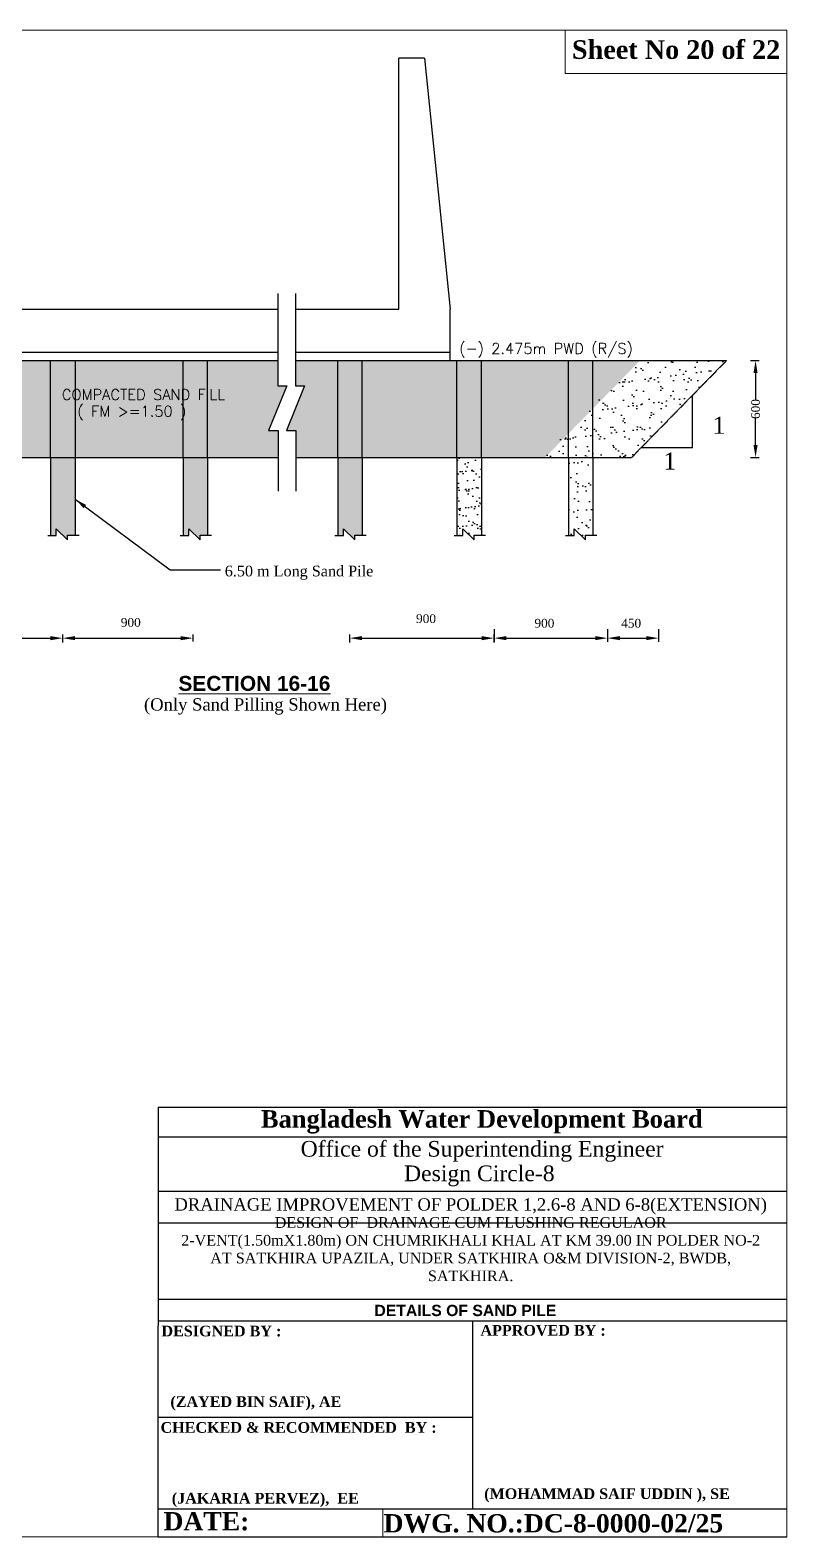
# Model space of a CAD drawing. Extents: x -545075 to 1728153, y -708141 to -305611.
# Drawn here: x 1300218 to 1321709, y -661963 to -619178 of the extents above; entities that cross this region are included whole.
import ezdxf

# ---------------------------------------------------------------- set-up
doc = ezdxf.new("R2010")
doc.units = 0
doc.header["$MEASUREMENT"] = 0
doc.linetypes.add('DASHED', pattern=[0.75, 0.5, -0.25])
doc.linetypes.add('HIDDEN', pattern=[0.375, 0.25, -0.125])
doc.layers.get('0').update_dxf_attribs({"linetype": 'CONTINUOUS'})
doc.layers.get('DEFPOINTS').update_dxf_attribs({"linetype": 'CONTINUOUS'})
doc.layers.add('Left Bank Profile', color=7, linetype='CONTINUOUS', lineweight=25)
doc.layers.add('LINE', color=7, linetype='CONTINUOUS')
doc.styles.add('Arial-200', font='arial.ttf')
doc.styles.add('BIG', font='ROMANT.SHX')
doc.styles.get("Standard").update_dxf_attribs({"font": 'times.ttf', "height": 250})
doc.dimstyles.new('3', dxfattribs={"dimtxt": 225, "dimasz": 350, "dimexe": 100, "dimexo": 25, "dimgap": 9, "dimtad": 0, "dimdec": 0, "dimzin": 0, "dimdsep": 46, "dimtxsty": 'Standard', "dimcen": 0, "dimclrt": 256, "dimadec": 0, "dimazin": 0, "dimtfac": 1, "dimtdec": 0, "dimtofl": 0, "dimtmove": 2, "dimatfit": 3, "dimfxl": 1, "dimtolj": 1, "dimtzin": 0, "dimarcsym": 0})
pattern_1 = [(37.5, (23205.7, -15154.07), (-17.00821, 520.24242), [0, -410.4, 0, -459, 0, -438.75]), (7.5, (23205.7, -15154.1), (477.8397, 761.97944), [0, -221.4, 0, -369.9, 0, -141.75]), (327.5, (22873.6, -15154.07), (840.8183, 1.52794), [0, -135, 0, -486, 0, -634.5]), (317.5, (22873.6, -15154.1), (811.6542, 236.9724), [0, -67.5, 0, -318.6, 0, -364.5])]

# ---------------------------------------------------------------- blocks, each defined once
blk = doc.blocks.new('*D582')
at = {"layer": 'DEFPOINTS', "color": 0, "lineweight": -2}
for p in [(1313394, -636164), (1316616, -636164), (1316616, -636443)]:
    blk.add_point(p, dxfattribs=at)
at = {"layer": 'LINE', "color": 0, "lineweight": -2}
for p, q in [((1313394, -636189), (1313394, -636543)), ((1316616, -636189), (1316616, -636543)), ((1313744, -636443), (1316266, -636443))]:
    blk.add_line(p, q, dxfattribs=at)
for points in [[(1313744, -636385), (1313744, -636501), (1313394, -636443)], [(1316266, -636385), (1316266, -636501), (1316616, -636443)]]:
    blk.add_solid(points, dxfattribs=at)
at = {"layer": 'LINE', "insert": (1314823, -636021), "char_height": 250, "attachment_point": 5}
blk.add_mtext('\\A1;900', dxfattribs=at)
blk = doc.blocks.new('*D583')
at = {"layer": 'DEFPOINTS', "color": 0, "lineweight": -2}
for p in [(1297563, -636590), (1301142, -636443), (1301142, -636590)]:
    blk.add_point(p, dxfattribs=at)
at = {"layer": 'LINE', "color": 0, "lineweight": -2}
for p, q in [((1297563, -636565), (1297563, -636343)), ((1297913, -636443), (1300792, -636443)), ((1301142, -636565), (1301142, -636343))]:
    blk.add_line(p, q, dxfattribs=at)
for points in [[(1297913, -636385), (1297913, -636501), (1297563, -636443)], [(1300792, -636385), (1300792, -636501), (1301142, -636443)]]:
    blk.add_solid(points, dxfattribs=at)
at = {"layer": 'LINE', "insert": (1299226, -635922), "char_height": 250, "attachment_point": 5}
blk.add_mtext('\\A1;900', dxfattribs=at)
blk = doc.blocks.new('*D584')
at = {"layer": 'DEFPOINTS', "color": 0, "lineweight": -2}
for p in [(1301142, -636590), (1304845, -636443), (1304845, -636565)]:
    blk.add_point(p, dxfattribs=at)
at = {"layer": 'LINE', "color": 0, "lineweight": -2}
for p, q in [((1301142, -636565), (1301142, -636343)), ((1301492, -636443), (1304495, -636443)), ((1304845, -636540), (1304845, -636343))]:
    blk.add_line(p, q, dxfattribs=at)
for points in [[(1301492, -636385), (1301492, -636501), (1301142, -636443)], [(1304495, -636385), (1304495, -636501), (1304845, -636443)]]:
    blk.add_solid(points, dxfattribs=at)
at = {"layer": 'LINE', "insert": (1303076, -635998), "char_height": 250, "attachment_point": 5}
blk.add_mtext('\\A1;900', dxfattribs=at)
blk = doc.blocks.new('*D585')
at = {"layer": 'DEFPOINTS', "color": 0, "lineweight": -2}
for p in [(1309295, -636590), (1313394, -636443), (1313394, -636590)]:
    blk.add_point(p, dxfattribs=at)
at = {"layer": 'LINE', "color": 0, "lineweight": -2}
for p, q in [((1309295, -636565), (1309295, -636343)), ((1309645, -636443), (1313044, -636443)), ((1313394, -636565), (1313394, -636343))]:
    blk.add_line(p, q, dxfattribs=at)
for points in [[(1309645, -636385), (1309645, -636501), (1309295, -636443)], [(1313044, -636385), (1313044, -636501), (1313394, -636443)]]:
    blk.add_solid(points, dxfattribs=at)
at = {"layer": 'LINE', "insert": (1311461, -635890), "char_height": 250, "attachment_point": 5}
blk.add_mtext('\\A1;900', dxfattribs=at)
blk = doc.blocks.new('*D586')
at = {"layer": 'DEFPOINTS', "color": 0, "lineweight": -2}
for p in [(1320647, -628563), (1320820, -628563), (1320647, -631311)]:
    blk.add_point(p, dxfattribs=at)
at = {"layer": 'LINE', "color": 0, "lineweight": -2}
for p, q in [((1320672, -628563), (1320920, -628563)), ((1320820, -628913), (1320820, -629666)), ((1320820, -630961), (1320820, -630209)), ((1320672, -631311), (1320920, -631311))]:
    blk.add_line(p, q, dxfattribs=at)
for points in [[(1320762, -628913), (1320878, -628913), (1320820, -628563)], [(1320762, -630961), (1320878, -630961), (1320820, -631311)]]:
    blk.add_solid(points, dxfattribs=at)
at = {"layer": 'LINE', "insert": (1320820, -629937), "char_height": 250, "attachment_point": 5, "rotation": 90}
blk.add_mtext('\\A1;600', dxfattribs=at)
blk = doc.blocks.new('*D650')
at = {"layer": 'DEFPOINTS', "color": 0, "lineweight": -2}
for p in [(1316616, -636164), (1318066, -636164), (1318066, -636443)]:
    blk.add_point(p, dxfattribs=at)
at = {"layer": 'LINE', "color": 0, "lineweight": -2}
for p, q in [((1316616, -636189), (1316616, -636543)), ((1318066, -636189), (1318066, -636543)), ((1316966, -636443), (1317716, -636443))]:
    blk.add_line(p, q, dxfattribs=at)
for points in [[(1316966, -636385), (1316966, -636501), (1316616, -636443)], [(1317716, -636385), (1317716, -636501), (1318066, -636443)]]:
    blk.add_solid(points, dxfattribs=at)
at = {"layer": 'LINE', "insert": (1317287, -636021), "char_height": 250, "attachment_point": 5}
blk.add_mtext('\\A1;450', dxfattribs=at)

msp = doc.modelspace()

# ---------------------------------------------------------------- hatches: boundary and pattern name
at = {"layer": 'LINE', "linetype": 'HIDDEN', "ltscale": 2}
h = msp.add_hatch(dxfattribs=at)
h.set_pattern_fill('AR-SAND', color=256, scale=270, style=0)
h.set_pattern_definition([(37.5, (1319008.36, -320799.5), (-17.0082, 520.2424), [0, -410.4, 0, -459, 0, -438.75]), (7.5, (1319008.36, -320799.5), (477.8397, 761.9794), [0, -221.4, 0, -369.9, 0, -141.75]), (327.5, (1318676.26, -320799.5), (840.8183, 1.52794), [0, -135, 0, -486, 0, -634.5]), (317.5, (1318676.26, -320799.5), (811.6542, 236.9724), [0, -67.5, 0, -318.6, 0, -364.5])])
h.paths.add_polyline_path([(1307264.361, -631311.271), (1307264.361, -630545.503), (1306991.361, -630545.503), (1307505.361, -629278.503), (1307250.361, -629278.503), (1307250.361, -628563.421), (1305635.477, -628563.421), (1293051.232, -628563.421), (1295743.933, -631311.271)])
h.paths.add_polyline_path([(1307753.361, -628563.421), (1307753.361, -629278.503), (1308008.361, -629278.503), (1307494.361, -630545.503), (1307767.361, -630545.503), (1307767.361, -631311.271), (1308417.596, -631311.271), (1314843.765, -631311.271), (1317536.467, -628563.421)])
h.paths.add_polyline_path([(1308952.928, -633530.538), (1309116.68, -633530.538), (1309116.68, -633339.894), (1309437.256, -633652.549), (1309437.256, -633517.117), (1309648.292, -633517.117), (1309648.292, -631311.271), (1308952.928, -631311.271)])
h.paths.add_polyline_path([(1304560.761, -633530.538), (1304724.513, -633530.538), (1304724.513, -633339.894), (1305045.09, -633652.549), (1305045.09, -633517.117), (1305256.125, -633517.117), (1305256.125, -631311.271), (1304560.761, -631311.271)])
h.paths.add_polyline_path([(1301493.297, -631311.271), (1300797.932, -631311.271), (1300797.932, -633530.538), (1300961.685, -633530.538), (1300961.685, -633339.894), (1301282.261, -633652.549), (1301282.261, -633517.117), (1301493.297, -633517.117)])
h.paths.add_polyline_path([(1301581.244, -630369.796), (1305443.209, -630369.796), (1305443.209, -629675.51), (1301581.244, -629675.51)], flags=24)
h.paths.add_polyline_path([(1301085.923, -629752.799), (1306835.477, -629752.799), (1306835.477, -629297.174), (1301085.923, -629297.174)], flags=24)
h = msp.add_hatch(dxfattribs=at)
h.set_pattern_fill('AR-SAND', color=256, scale=270, style=0)
h.set_pattern_definition(pattern_1)
h.paths.add_polyline_path([(1316198.532, -629793.592), (1316198.532, -631311.271), (1317300.765, -631311.271), (1319993.467, -628563.421), (1317463.689, -628563.421)])
h.paths.add_polyline_path([(1315503.167, -631311.271), (1316198.532, -631311.271), (1316198.532, -629793.592), (1315503.167, -630469.727)])
h.paths.add_polyline_path([(1315503.167, -631311.271), (1315503.167, -630469.727), (1314637.689, -631311.271)])
at = {"layer": 'LINE'}
h = msp.add_hatch(dxfattribs=at)
h.set_pattern_fill('AR-SAND', color=256, scale=200, style=0)
h.set_pattern_definition([(37.5, (1043832.36, -315995.5), (-12.59867, 385.36475), [0, -304, 0, -340, 0, -325]), (7.5, (1043832.36, -315995.5), (353.95534, 564.4292), [0, -164, 0, -274, 0, -105]), (327.5, (1043586.36, -315995.5), (622.82837, 1.1318), [0, -100, 0, -360, 0, -470]), (317.5, (1043586.36, -315995.5), (601.2253, 175.5351), [0, -50, 0, -236, 0, -270])])
h.paths.add_polyline_path([(1313035.532, -631311.271), (1312340.167, -631311.271), (1312340.167, -633530.538), (1312503.92, -633530.538), (1312503.92, -633339.894), (1312824.496, -633652.549), (1312824.496, -633517.117), (1313035.532, -633517.117)])
at = {"layer": 'LINE', "linetype": 'HIDDEN', "ltscale": 2}
h = msp.add_hatch(dxfattribs=at)
h.set_pattern_fill('AR-SAND', color=256, scale=270, style=0)
h.set_pattern_definition(pattern_1)
h.paths.add_polyline_path([(1316198.532, -631311.271), (1315503.167, -631311.271), (1315503.167, -633530.538), (1315666.92, -633530.538), (1315666.92, -633339.894), (1315987.496, -633652.549), (1315987.496, -633517.117), (1316198.532, -633517.117)])

# ---------------------------------------------------------------- linework, layer by layer
at = {"color": 7, "linetype": 'ByBlock', "lineweight": 20}
msp.add_lwpolyline([(1261203.808, -661963.342), (1261203.808, -619177.527), (1321709, -619177.527), (1321709, -661963.342), (1261203.808, -661963.342)], close=True, dxfattribs=at)
at = {"layer": 'Left Bank Profile'}
msp.add_lwpolyline([(1303851.092, -661963.342), (1321709, -661963.342)], dxfattribs=at)
msp.add_lwpolyline([(1303851.092, -661963.342), (1321709, -661963.342)], dxfattribs=at)
at = {"layer": 'LINE'}
for p, q in [((1310686.129, -627105.421), (1310686.129, -619976.26)), ((1311415.129, -619976.26), (1310686.129, -619976.26)), ((1311415.129, -619976.26), (1312144.129, -627105.421)), ((1299472.096, -627105.421), (1307250.361, -627105.421)), ((1305635.477, -627105.421), (1307250.361, -627105.421)), ((1307753.361, -627105.421), (1310686.129, -627105.421)), ((1307753.361, -627105.421), (1310686.129, -627105.421)), ((1312144.129, -628563.421), (1312144.129, -627105.421)), ((1298014.096, -628323.129), (1307250.361, -628323.129)), ((1305635.477, -628323.129), (1307250.361, -628323.129)), ((1307753.361, -628323.129), (1312144.129, -628323.129)), ((1307753.361, -628323.129), (1312144.129, -628323.129)), ((1289844.232, -628563.421), (1307250.361, -628563.421)), ((1305635.477, -628563.421), (1307250.361, -628563.421)), ((1307753.361, -628563.421), (1319993.467, -628563.421)), ((1307753.361, -628563.421), (1312144.129, -628563.421)), ((1319025.52, -631030.531), (1319025.52, -629572.531)), ((1300797.932, -631311.271), (1300797.932, -633530.538)), ((1301493.297, -631311.271), (1301493.297, -633517.117)), ((1304560.761, -631311.271), (1304560.761, -633530.538)), ((1305256.125, -631311.271), (1305256.125, -633517.117)), ((1305672.977, -631311.271), (1307264.361, -631311.271)), ((1307767.361, -631311.271), (1308417.596, -631311.271)), ((1308952.928, -631311.271), (1308952.928, -633530.538)), ((1309648.292, -631311.271), (1309648.292, -633517.117)), ((1312340.167, -631311.271), (1312340.167, -633530.538)), ((1313035.532, -631311.271), (1313035.532, -633517.117)), ((1315503.167, -631311.271), (1315503.167, -633530.538)), ((1303851.092, -649758.218), (1321709, -649758.218)), ((1303851.092, -649758.218), (1303851.092, -655970.409)), ((1303851.092, -650604.904), (1321709, -650604.904)), ((1303851.092, -652151.374), (1321709, -652151.374)), ((1303851.092, -653048.153), (1321709, -653048.153)), ((1303851.092, -655215.05), (1321709, -655215.05)), ((1303851.092, -655828.426), (1321709, -655828.426)), ((1312780.046, -655828.426), (1312780.046, -661170.865)), ((1303851.092, -661963.342), (1303851.092, -655970.409)), ((1303851.092, -658563.729), (1312780.046, -658563.729)), ((1303851.092, -661170.865), (1321709, -661170.865)), ((1307201.707, -661170.865), (1321709, -661170.865)), ((1307201.707, -661170.865), (1321709, -661170.865)), ((1307201.707, -661170.865), (1321709, -661170.865))]:
    msp.add_line(p, q, dxfattribs=at)
at = {"layer": 'LINE', "linetype": 'HIDDEN', "ltscale": 2}
for p, q in [((1300797.932, -631311.271), (1300797.932, -628563.421)), ((1301504.147, -631311.271), (1301504.147, -628563.421)), ((1308952.928, -631311.271), (1308952.928, -628563.421)), ((1309648.292, -631311.271), (1309648.292, -628563.421)), ((1312340.167, -631311.271), (1312340.167, -628563.421)), ((1313035.532, -631311.271), (1313035.532, -628563.421)), ((1315503.167, -631311.271), (1315503.167, -628563.421)), ((1316198.532, -631311.271), (1316198.532, -628563.421)), ((1317300.765, -631311.271), (1319993.467, -628563.421)), ((1317567.52, -631030.531), (1319025.52, -631030.531)), ((1292536.933, -631311.271), (1307264.361, -631311.271)), ((1307767.361, -631311.271), (1317300.765, -631311.271)), ((1316198.532, -631311.271), (1316198.532, -633517.117))]:
    msp.add_line(p, q, dxfattribs=at)
at = {"layer": 'LINE', "linetype": 'DASHED'}
for p, q in [((1304560.761, -631311.271), (1304560.761, -628563.421)), ((1305256.125, -631311.271), (1305256.125, -628563.421))]:
    msp.add_line(p, q, dxfattribs=at)
at = {"layer": 'LINE', "lineweight": 9}
msp.add_line((1321709, -649758.218), (1321709, -661963.342), dxfattribs=at)
at = {"layer": 'LINE', "color": 7, "lineweight": 9}
for p, q in [((1310233.627, -661170.865), (1310233.627, -661963.342)), ((1321709, -661963.342), (1304445.323, -661963.342)), ((1318024.948, -661963.342), (1319232.283, -661963.342))]:
    msp.add_line(p, q, dxfattribs=at)
at = {"layer": 'LINE', "lineweight": 9}
msp.add_lwpolyline([(1321709, -619177.527), (1315415.038, -619177.527), (1315415.038, -620412.151), (1321709, -620412.151)], close=True, dxfattribs=at)
at = {"layer": 'LINE'}
for points in [[(1307250.361, -626651.503), (1307250.361, -629278.503), (1307505.361, -629278.503), (1306991.361, -630545.503), (1307264.361, -630545.503), (1307264.361, -632265.503)], [(1307753.361, -626651.503), (1307753.361, -629278.503), (1308008.361, -629278.503), (1307494.361, -630545.503), (1307767.361, -630545.503), (1307767.361, -632265.503)], [(1300717.441, -633530.538), (1300961.685, -633530.538), (1300961.685, -633339.894), (1301282.261, -633652.549), (1301282.261, -633517.117), (1301609.357, -633517.117)], [(1304480.269, -633530.538), (1304724.513, -633530.538), (1304724.513, -633339.894), (1305045.09, -633652.549), (1305045.09, -633517.117), (1305372.186, -633517.117)], [(1308872.436, -633530.538), (1309116.68, -633530.538), (1309116.68, -633339.894), (1309437.256, -633652.549), (1309437.256, -633517.117), (1309764.353, -633517.117)], [(1312259.676, -633530.538), (1312503.92, -633530.538), (1312503.92, -633339.894), (1312824.496, -633652.549), (1312824.496, -633517.117), (1313151.592, -633517.117)], [(1315422.676, -633530.538), (1315666.92, -633530.538), (1315666.92, -633339.894), (1315987.496, -633652.549), (1315987.496, -633517.117), (1316314.592, -633517.117)]]:
    msp.add_lwpolyline(points, dxfattribs=at)

# ---------------------------------------------------------------- texts
at = {"color": 0, "linetype": 'ByBlock', "lineweight": -2, "insert": (1309995.926, -655698.371), "char_height": 320, "width": 17252.47904, "attachment_point": 7, "style": 'Arial-200'}
msp.add_mtext('{\\fArial|b1|i0|c0|p34;DETAILS OF SAND PILE}', dxfattribs=at)
at = {"layer": 'LINE', "style": 'BIG'}
for s, p in [('(-) 2.475m PWD (R/S)', (1312402.579, -628369.743)), ('COMPACTED SAND FILL', (1301118.468, -629676.861)), (' ( FM >=1.50 )', (1301349.816, -630152.832))]:
    msp.add_text(s, height=303.75, dxfattribs=at).set_placement(p)
at = {"layer": 'LINE'}
for p in [(1319596.6, -630640.29), (1318200.856, -631657.085)]:
    msp.add_text('1', height=486, dxfattribs=at).set_placement(p)
at = {"layer": 'LINE', "color": 7, "lineweight": 9}
for s, insert, char_height, width, attachment_point in [('{\\fTimes New Roman|b1|i0|c0|p18;Sheet No 20 of 22}', (1315604.756, -619464.503), 530.054, 19039.36737, 1), ('{\\fTimes New Roman|b1|i0|c0|p18;Bangladesh Water Development Board}', (1306771.799, -649846.545), 497.51809, 17870.68828, 1), ('{\\fTimes New Roman|b0|i0|c0|p18;Office of the Superintending Engineer}', (1307899.442, -650721.388), 445.23095, 15992.55112, 1), ('{\\fTimes New Roman|b0|i0|c0|p18;Design Circle-8}', (1310836.368, -651417.607), 445.23095, 15992.55112, 1), ('{\\fTimes New Roman Greek|b0|i0|c0|p18;\\C256;DRAINAGE IMPROVEMENT OF POLDER 1,2.6-8 AND 6-8(EXTENSION)}', (1312729.242, -652812.126), 350, 17410.56988, 8), ('{\\fTimes New Roman Greek|b0|i0|c0|p18;\\C256;DESIGN OF  DRAINAGE CUM FLUSHING REGULAOR\\P2-VENT(1.50mX1.80m) ON CHUMRIKHALI KHAL AT KM 39.00 IN POLDER NO-2 AT SATKHIRA UPAZILA, UNDER SATKHIRA O&M DIVISION-2, BWDB, SATKHIRA.}', (1312729.242, -654708.941), 302.878199, 16855.77975, 8)]:
    msp.add_mtext(s, dxfattribs=dict(at, insert=insert, char_height=char_height, width=width, attachment_point=attachment_point))
at = {"layer": 'LINE', "insert": (1307854.185, -634788.807), "char_height": 303.75, "width": 33140.23576, "attachment_point": 8, "style": 'BIG'}
msp.add_mtext('{\\fTimes New Roman|b0|i0|c0|p18;6.50 m Long Sand Pile}', dxfattribs=at)
at = {"layer": 'LINE', "color": 0, "linetype": 'ByBlock', "lineweight": 5, "insert": (1306586.613, -637945.689), "char_height": 424.22858, "width": 20795.35526, "attachment_point": 8}
msp.add_mtext('\\A1;{\\fArial|b1|i0|c0|p34;\\LSECTION 16-16 }', dxfattribs=at)
at = {"layer": 'LINE', "color": 0, "linetype": 'ByBlock', "insert": (1306901.412, -638615.116), "char_height": 350, "width": 31814.62633, "attachment_point": 8, "style": 'BIG'}
msp.add_mtext('{\\fTimes New Roman|b0|i0|c0|p18;(Only Sand Pilling Shown Here)}', dxfattribs=at)
at = {"layer": 'LINE', "color": 7, "lineweight": 9, "attachment_point": 1}
for s, insert, char_height in [('{\\fTimes New Roman|b1|i0|c0|p18;DESIGNED BY :}', (1303946.861, -655967.041), 302.8782), ('{\\fTimes New Roman|b1|i0|c0|p18;APPROVED BY :}', (1313006.4, -655947.437), 302.8782), ('{\\fTimes New Roman|b1|i0|c0|p18;\\C0;(ZAYED BIN SAIF), AE}', (1304200.743, -657971.507), 302.8782), ('{\\fTimes New Roman|b1|i0|c0|p18;CHECKED & RECOMMENDED  BY :}', (1303921.965, -658704.248), 302.8782), ('{\\fTimes New Roman|b1|i0|c0|p18;\\C0;(MOHAMMAD SAIF UDDIN ), SE}', (1313112.996, -660585.503), 302.8782), ('{\\fTimes New Roman|b1|i0|c0|p18;\\C0;(JAKARIA PERVEZ),  EE  }', (1304240.482, -660714.566), 302.8782), ('{\\fTimes New Roman|b1|i0|c0|p18;DATE:}', (1304004.523, -661259.257), 518.95951), (' {\\fTimes New Roman|b1|i0|c0|p18;DWG. NO.:DC-8-0000-02/25}', (1310060.151, -661318.078), 518.95951)]:
    msp.add_mtext(s, dxfattribs=dict(at, insert=insert, char_height=char_height))

# ---------------------------------------------------------------- dimensions: what is measured, and where the dimension line sits
at = {"layer": 'LINE'}
dim = msp.add_linear_dim(base=(1320819.977, -628563.421), p1=(1320647.265, -631311.271), p2=(1320647.265, -628563.421), angle=90, text='600', dimstyle='3', override={"dimtxt": 350, "dimclrd": 0, "dimclre": 0}, dxfattribs=at)
dim.commit()
dim.dimension.update_dxf_attribs({"geometry": '*D586', "text_midpoint": (1320819.977, -629937.346)})
for base, p1, p2, text, picture, middle in [((1301141.864, -636442.851), (1297562.689, -636590.424), (1301141.864, -636590.424), '900', '*D583', (1299226.336, -635921.839)), ((1313393.85, -636442.851), (1309295.409, -636590.424), (1313393.85, -636590.424), '900', '*D585', (1311460.594, -635889.913)), ((1304844.532, -636442.851), (1301141.864, -636590.424), (1304844.532, -636565.424), '900', '*D584', (1303075.708, -635998.436)), ((1316615.849, -636442.851), (1313393.849, -636164.296), (1316615.849, -636164.296), '900', '*D582', (1314822.689, -636021.129)), ((1318065.765, -636442.851), (1316615.849, -636164.296), (1318065.765, -636164.296), '450', '*D650', (1317287.477, -636021.129))]:
    dim = msp.add_linear_dim(base=base, p1=p1, p2=p2, text=text, dimstyle='3', override={"dimtxt": 350, "dimclrd": 0, "dimclre": 0}, dxfattribs=at)
    dim.commit()
    dim.dimension.update_dxf_attribs({"geometry": picture, "text_midpoint": middle, "dimtype": 160})

# ---------------------------------------------------------------- leaders
msp.add_leader([(1301493.297, -632497.147), (1304196.977, -634506.129), (1305627.977, -634506.129)], dimstyle='3', override={"dimtxt": 350, "dimclrd": 0, "dimclre": 0}, dxfattribs=at)

doc.saveas('drawing.dxf')
